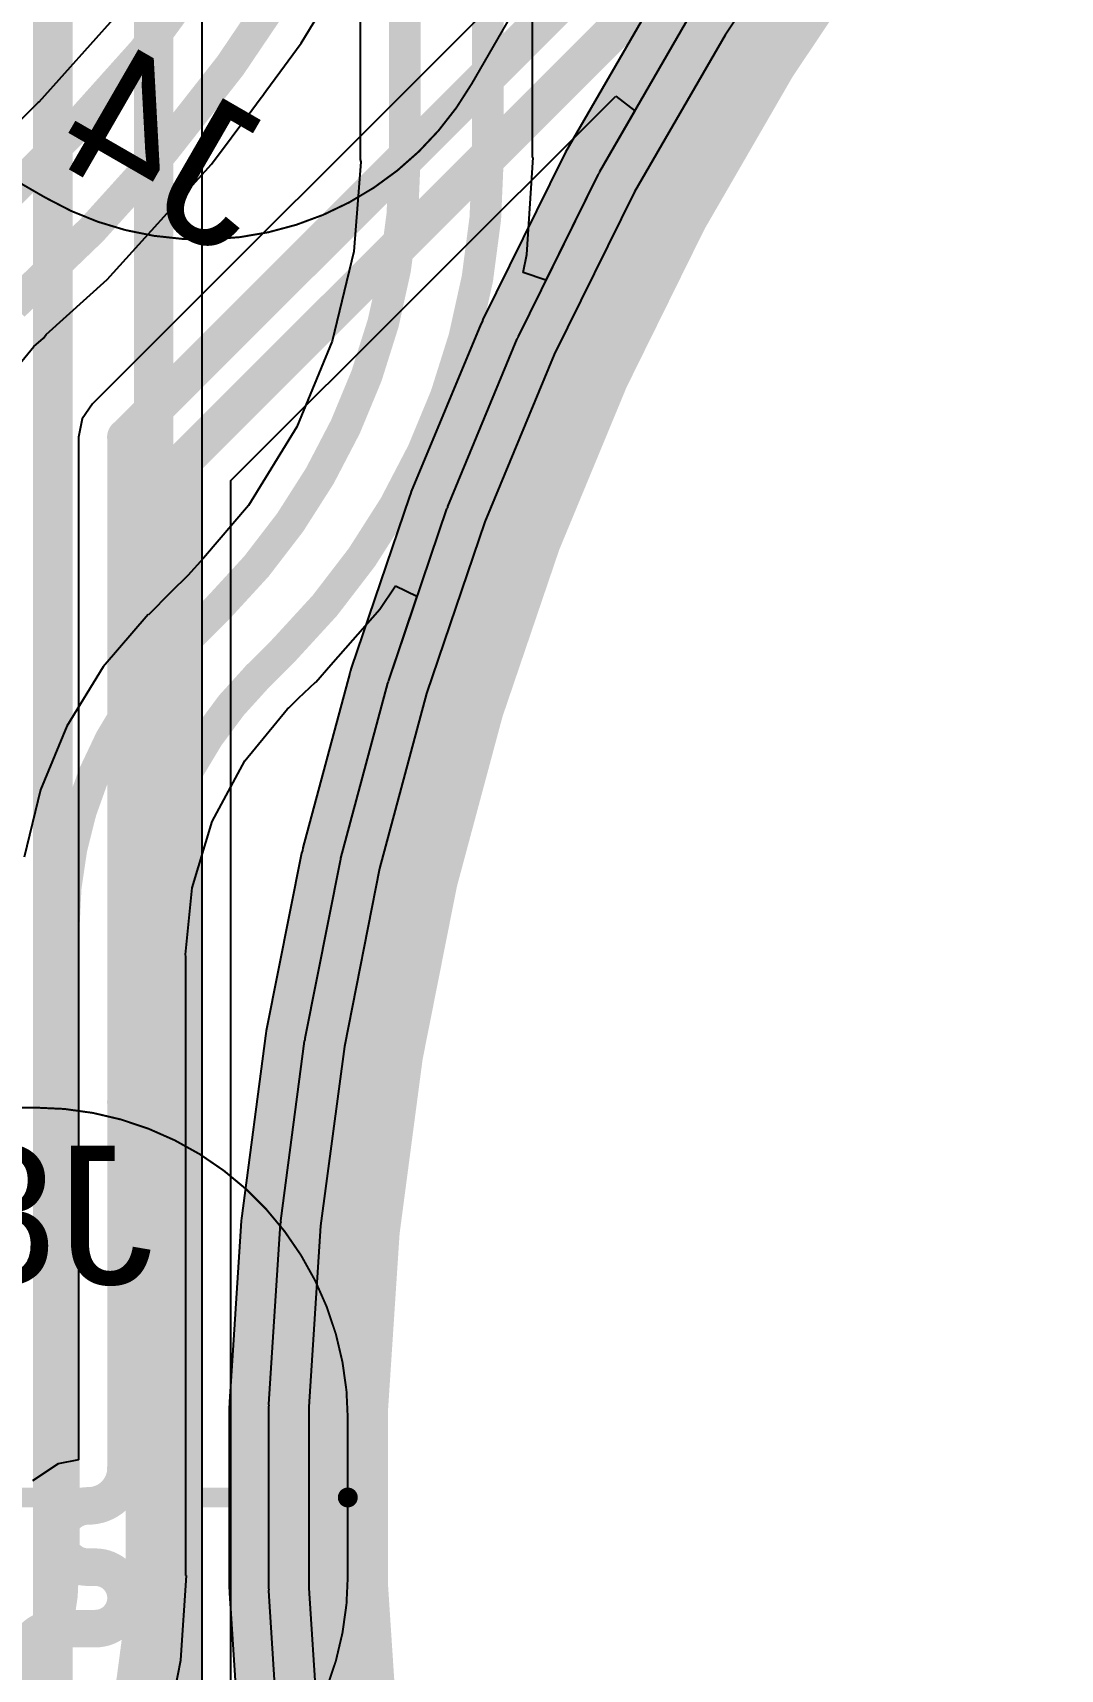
# Model space of a CAD drawing. Header units: inches. Extents: x -30 to 282, y -86 to 78.
# Drawn here: x -9.42 to -2.83, y -46.35 to -35.86 of the extents above; entities that cross this region are included whole.
import ezdxf

# ---------------------------------------------------------------- set-up
doc = ezdxf.new("R2010")
doc.units = ezdxf.units.IN
for name, color, linetype in [('Board Outline', 216, 'Continuous'), ('Bottom Layer', 5, 'Continuous'), ('Bottom Overlay', 54, 'Continuous'), ('Dimensions', 6, 'Continuous'), ('GND 01', 76, 'Continuous'), ('GND 02', 16, 'Continuous'), ('Multi-Layer', 9, 'Continuous'), ('PWR', 156, 'Continuous'), ('SIG 01', 90, 'Continuous'), ('Top Layer', 1, 'Continuous')]:
    doc.layers.add(name, color=color, linetype=linetype)
doc.styles.add('Arial', font='', dxfattribs={"height": 0.2})
doc.styles.get('Arial').set_extended_font_data('Arial')

msp = doc.modelspace()

# ---------------------------------------------------------------- linework, layer by layer
at = {"layer": 'Board Outline', "const_width": 0.254}
msp.add_lwpolyline([(37.495, -16.446, -2.502525), (-17.293, -16.446)], format="xyb", dxfattribs=at)
at = {"layer": 'Board Outline'}
for points, const_width in [([(27.86, -45.25, 1), (-7.659, -45.25, 1)], 0.254), ([(-7.722, -45.25, 1), (-7.595, -45.25, 1)], 0.127)]:
    msp.add_lwpolyline(points, format="xyb", close=True, dxfattribs=dict(at, const_width=const_width))
at = {"layer": 'Bottom Layer'}
for p, q in [((-7.697, -35.925), (-7.225, -35.137)), ((-6.047, -35.248), (-9.035, -38.236)), ((-8.886, -35.75), (-9.379, -36.302)), ((-7.834, -36.109), (-7.697, -35.925)), ((-7.925, -36.232), (-7.834, -36.109)), ((-9.383, -36.305), (-10.463, -37.385)), ((-9.379, -36.302), (-9.383, -36.305)), ((-8.148, -38.729), (-5.682, -36.264)), ((-8.015, -36.354), (-7.955, -36.272)), ((-7.955, -36.272), (-7.949, -36.268)), ((-7.949, -36.268), (-7.925, -36.232)), ((-5.682, -36.264), (-5.56, -36.357)), ((-8.272, -36.7), (-8.015, -36.354)), ((-8.015, -36.354), (-8.015, -36.354)), ((-5.56, -36.357), (-5.786, -36.749)), ((-8.942, -37.439), (-8.272, -36.7)), ((-5.794, -36.764), (-6.308, -37.806)), ((-5.789, -36.757), (-5.794, -36.764)), ((-5.786, -36.749), (-5.789, -36.757)), ((-9.332, -37.792), (-8.942, -37.439)), ((-9.613, -38.117), (-9.411, -37.87)), ((-9.411, -37.87), (-9.349, -37.815)), ((-9.349, -37.815), (-9.332, -37.792)), ((-6.315, -37.821), (-6.76, -38.895)), ((-6.31, -37.814), (-6.315, -37.821)), ((-6.308, -37.806), (-6.31, -37.814)), ((-9.035, -38.236), (-9.101, -38.334)), ((-9.101, -38.334), (-9.125, -38.451)), ((-9.125, -38.451), (-9.125, -42.714)), ((-8.148, -56.399), (-8.148, -38.729)), ((-6.766, -38.911), (-7.139, -40.011)), ((-6.761, -38.904), (-6.766, -38.911)), ((-6.76, -38.895), (-6.761, -38.904)), ((-7.144, -40.028), (-7.445, -41.15)), ((-7.14, -40.02), (-7.144, -40.028)), ((-7.139, -40.011), (-7.14, -40.02)), ((-7.449, -41.167), (-7.675, -42.307)), ((-7.445, -41.159), (-7.449, -41.167)), ((-7.445, -41.15), (-7.445, -41.159)), ((-7.678, -42.323), (-7.83, -43.475)), ((-7.675, -42.315), (-7.678, -42.323)), ((-7.675, -42.307), (-7.675, -42.315)), ((-9.125, -42.714), (-9.125, -45.008)), ((-7.832, -43.492), (-7.908, -44.652)), ((-7.829, -43.484), (-7.832, -43.492)), ((-7.83, -43.475), (-7.829, -43.484)), ((-7.908, -44.652), (-7.906, -44.661)), ((-7.906, -44.661), (-7.908, -44.669)), ((-7.908, -44.669), (-7.908, -45.831)), ((-9.125, -45.008), (-9.255, -45.034)), ((-9.255, -45.034), (-9.419, -45.143)), ((-7.908, -45.831), (-7.906, -45.839)), ((-7.906, -45.839), (-7.908, -45.848)), ((-7.908, -45.848), (-7.832, -47.008))]:
    msp.add_line(p, q, dxfattribs=at)
for points, const_width in [([(-7.065, -31.351, -0.197286), (-9.182, -36.506)], 0.203), ([(-7.167, -34.35, -0.054747), (-8.151, -36.067)], 0.203), ([(-8.151, -36.067, -0.052531), (-9.539, -37.603)], 0.203), ([(-8.82, -45.062, -0.414214), (-9.062, -45.304)], 0.241), ([(-9.062, -45.697, -1), (-9.062, -45.304)], 0.241), ([(-9.017, -45.697, -1), (-9.017, -46.091)], 0.241), ([(-9.272, -46.485, -1), (-9.272, -46.091)], 0.241)]:
    msp.add_lwpolyline(points, format="xyb", dxfattribs=dict(at, const_width=const_width))
for points, const_width in [([(-8.82, -38.451), (-5.832, -35.463)], 0.241), ([(-8.452, -38.603), (-5.57, -35.722)], 0.241), ([(-10.262, -37.586), (-9.182, -36.506)], 0.203), ([(-8.82, -42.714), (-8.82, -38.451)], 0.241), ([(-8.452, -56.525), (-8.452, -38.603)], 0.241), ([(-8.82, -45.062), (-8.82, -42.714)], 0.241), ([(-9.062, -45.304), (-9.062, -45.304)], 0.241), ([(-9.062, -45.697), (-9.017, -45.697)], 0.241), ([(-9.272, -46.091), (-9.017, -46.091)], 0.241)]:
    msp.add_lwpolyline(points, dxfattribs=dict(at, const_width=const_width))
for points, const_width in [([(-8.202, -36.067, 1), (-8.1, -36.067, 1)], 0.101), ([(-8.202, -36.067, 1), (-8.1, -36.067, 1)], 0.101), ([(-9.233, -36.506, 1), (-9.131, -36.506, 1)], 0.102), ([(-9.233, -36.506, 1), (-9.131, -36.506, 1)], 0.102), ([(-8.881, -38.451, 1), (-8.76, -38.451, 1)], 0.121), ([(-8.881, -38.451, 1), (-8.76, -38.451, 1)], 0.121), ([(-8.512, -38.603, 1), (-8.392, -38.603, 1)], 0.121), ([(-8.512, -38.603, 1), (-8.392, -38.603, 1)], 0.121), ([(-8.881, -42.714, 1), (-8.76, -42.714, 1)], 0.121), ([(-8.881, -42.714, 1), (-8.76, -42.714, 1)], 0.121), ([(-8.881, -45.062, 1), (-8.76, -45.062, 1)], 0.121), ([(-8.881, -45.062, 1), (-8.76, -45.062, 1)], 0.121), ([(-9.122, -45.304, 1), (-9.001, -45.304, 1)], 0.121), ([(-9.122, -45.304, 1), (-9.001, -45.304, 1)], 0.121), ([(-9.122, -45.304, 1), (-9.001, -45.304, 1)], 0.121), ([(-9.122, -45.304, 1), (-9.001, -45.304, 1)], 0.121), ([(-9.122, -45.697, 1), (-9.001, -45.697, 1)], 0.121), ([(-9.122, -45.697, 1), (-9.001, -45.697, 1)], 0.121), ([(-9.077, -45.697, 1), (-8.957, -45.697, 1)], 0.121), ([(-9.077, -45.697, 1), (-8.957, -45.697, 1)], 0.121), ([(-9.332, -46.091, 1), (-9.211, -46.091, 1)], 0.121), ([(-9.332, -46.091, 1), (-9.211, -46.091, 1)], 0.121), ([(-9.077, -46.091, 1), (-8.957, -46.091, 1)], 0.121), ([(-9.077, -46.091, 1), (-8.957, -46.091, 1)], 0.121)]:
    msp.add_lwpolyline(points, format="xyb", close=True, dxfattribs=dict(at, const_width=const_width))
at = {"layer": 'Dimensions'}
for points, const_width in [([(-23.192, -28.915), (-9.336, -36.915)], 0.0127), ([(-6.604, -36.183), (-6.104, -35.317)], 0.0127), ([(-25.399, -42.75), (-9.399, -42.75)], 0.0127), ([(-7.399, -45.75), (-7.399, -44.75)], 0.0127), ([(-27.399, -45.25), (-7.399, -45.25)], 0.127)]:
    msp.add_lwpolyline(points, dxfattribs=dict(at, const_width=const_width))
at = {"layer": 'Dimensions', "const_width": 0.0127}
for points in [[(-6.604, -36.183, -0.414214), (-9.336, -36.915)], [(-9.399, -42.75, -0.414214), (-7.399, -44.75)], [(-7.399, -45.75, -0.414214), (-9.399, -47.75)]]:
    msp.add_lwpolyline(points, format="xyb", dxfattribs=at)
at = {"layer": 'Dimensions'}
for points, const_width in [([(-6.607, -36.183, 1), (-6.6, -36.183, 1)], 0.00635), ([(-6.607, -36.183, 1), (-6.6, -36.183, 1)], 0.00635), ([(-9.339, -36.915, 1), (-9.332, -36.915, 1)], 0.00635), ([(-9.339, -36.915, 1), (-9.332, -36.915, 1)], 0.00635), ([(-9.402, -42.75, 1), (-9.396, -42.75, 1)], 0.00635), ([(-9.402, -42.75, 1), (-9.396, -42.75, 1)], 0.00635), ([(-7.402, -44.75, 1), (-7.396, -44.75, 1)], 0.00635), ([(-7.402, -44.75, 1), (-7.396, -44.75, 1)], 0.00635), ([(-7.431, -45.25, 1), (-7.367, -45.25, 1)], 0.0635), ([(-7.402, -45.75, 1), (-7.396, -45.75, 1)], 0.00635), ([(-7.402, -45.75, 1), (-7.396, -45.75, 1)], 0.00635)]:
    msp.add_lwpolyline(points, format="xyb", close=True, dxfattribs=dict(at, const_width=const_width))
at = {"layer": 'GND 01'}
for p, q in [((-5.423, -35.617), (-6.004, -36.623)), ((-6.004, -36.623), (-6.011, -36.638)), ((-6.019, -36.652), (-6.533, -37.695)), ((-6.011, -36.638), (-6.019, -36.652)), ((-6.547, -37.725), (-6.992, -38.799)), ((-6.539, -37.71), (-6.547, -37.725)), ((-6.533, -37.695), (-6.539, -37.71)), ((-6.997, -38.815), (-7.004, -38.83)), ((-6.992, -38.799), (-6.997, -38.815)), ((-7.004, -38.83), (-7.377, -39.931)), ((-7.387, -39.963), (-7.688, -41.085)), ((-7.381, -39.947), (-7.387, -39.963)), ((-7.377, -39.931), (-7.381, -39.947)), ((-7.695, -41.118), (-7.922, -42.257)), ((-7.69, -41.102), (-7.695, -41.118)), ((-7.688, -41.085), (-7.69, -41.102)), ((-7.927, -42.29), (-8.079, -43.443)), ((-7.924, -42.274), (-7.927, -42.29)), ((-7.922, -42.257), (-7.924, -42.274)), ((-8.079, -43.443), (-8.08, -43.459)), ((-8.082, -43.476), (-8.158, -44.636)), ((-8.08, -43.459), (-8.082, -43.476)), ((-8.158, -44.652), (-8.16, -44.669)), ((-8.16, -44.669), (-8.16, -45.25)), ((-8.158, -44.636), (-8.158, -44.652)), ((-8.16, -45.25), (-8.16, -45.831)), ((-8.16, -45.831), (-8.158, -45.848)), ((-8.158, -45.848), (-8.158, -45.864)), ((-8.158, -45.864), (-8.082, -47.024))]:
    msp.add_line(p, q, dxfattribs=at)
at = {"layer": 'GND 01', "const_width": 1.016}
for points in [[(-4.981, -35.872), (-4.335, -34.905)], [(-5.562, -36.878), (-4.981, -35.872)], [(-6.076, -37.921), (-5.562, -36.878)], [(-6.52, -38.994), (-6.076, -37.921)], [(-6.894, -40.095), (-6.52, -38.994)], [(-7.195, -41.217), (-6.894, -40.095)], [(-7.421, -42.357), (-7.195, -41.217)], [(-7.573, -43.509), (-7.421, -42.357)], [(-7.649, -44.669), (-7.573, -43.509)], [(-7.649, -45.25), (-7.649, -44.669)], [(-7.649, -45.831), (-7.649, -45.25)], [(-7.649, -45.831), (-7.573, -46.991)]]:
    msp.add_lwpolyline(points, dxfattribs=at)
at = {"layer": 'GND 01', "const_width": 0.508}
for points in [[(-5.235, -35.872, 1), (-4.727, -35.872, 1)], [(-5.235, -35.872, 1), (-4.727, -35.872, 1)], [(-5.816, -36.878, 1), (-5.308, -36.878, 1)], [(-5.816, -36.878, 1), (-5.308, -36.878, 1)], [(-6.33, -37.921, 1), (-5.822, -37.921, 1)], [(-6.33, -37.921, 1), (-5.822, -37.921, 1)], [(-6.774, -38.994, 1), (-6.266, -38.994, 1)], [(-6.774, -38.994, 1), (-6.266, -38.994, 1)], [(-7.148, -40.095, 1), (-6.64, -40.095, 1)], [(-7.148, -40.095, 1), (-6.64, -40.095, 1)], [(-7.449, -41.217, 1), (-6.941, -41.217, 1)], [(-7.449, -41.217, 1), (-6.941, -41.217, 1)], [(-7.675, -42.357, 1), (-7.167, -42.357, 1)], [(-7.675, -42.357, 1), (-7.167, -42.357, 1)], [(-7.827, -43.509, 1), (-7.319, -43.509, 1)], [(-7.827, -43.509, 1), (-7.319, -43.509, 1)], [(-7.903, -44.669, 1), (-7.395, -44.669, 1)], [(-7.903, -44.669, 1), (-7.395, -44.669, 1)], [(-7.903, -45.25, 1), (-7.395, -45.25, 1)], [(-7.903, -45.25, 1), (-7.395, -45.25, 1)], [(-7.903, -45.831, 1), (-7.395, -45.831, 1)], [(-7.903, -45.831, 1), (-7.395, -45.831, 1)]]:
    msp.add_lwpolyline(points, format="xyb", close=True, dxfattribs=at)
at = {"layer": 'GND 02'}
for p, q in [((-5.423, -35.617), (-6.004, -36.623)), ((-6.004, -36.623), (-6.011, -36.638)), ((-6.019, -36.652), (-6.533, -37.695)), ((-6.011, -36.638), (-6.019, -36.652)), ((-6.547, -37.725), (-6.992, -38.799)), ((-6.539, -37.71), (-6.547, -37.725)), ((-6.533, -37.695), (-6.539, -37.71)), ((-6.997, -38.815), (-7.004, -38.83)), ((-6.992, -38.799), (-6.997, -38.815)), ((-7.004, -38.83), (-7.377, -39.931)), ((-7.387, -39.963), (-7.688, -41.085)), ((-7.381, -39.947), (-7.387, -39.963)), ((-7.377, -39.931), (-7.381, -39.947)), ((-7.695, -41.118), (-7.922, -42.257)), ((-7.69, -41.102), (-7.695, -41.118)), ((-7.688, -41.085), (-7.69, -41.102)), ((-7.927, -42.29), (-8.079, -43.443)), ((-7.924, -42.274), (-7.927, -42.29)), ((-7.922, -42.257), (-7.924, -42.274)), ((-8.079, -43.443), (-8.08, -43.459)), ((-8.082, -43.476), (-8.158, -44.636)), ((-8.08, -43.459), (-8.082, -43.476)), ((-8.158, -44.652), (-8.16, -44.669)), ((-8.16, -44.669), (-8.16, -45.25)), ((-8.158, -44.636), (-8.158, -44.652)), ((-8.16, -45.25), (-8.16, -45.831)), ((-8.16, -45.831), (-8.158, -45.848)), ((-8.158, -45.848), (-8.158, -45.864)), ((-8.158, -45.864), (-8.082, -47.024))]:
    msp.add_line(p, q, dxfattribs=at)
at = {"layer": 'GND 02', "const_width": 1.016}
for points in [[(-4.981, -35.872), (-4.335, -34.905)], [(-5.562, -36.878), (-4.981, -35.872)], [(-6.076, -37.921), (-5.562, -36.878)], [(-6.52, -38.994), (-6.076, -37.921)], [(-6.894, -40.095), (-6.52, -38.994)], [(-7.195, -41.217), (-6.894, -40.095)], [(-7.421, -42.357), (-7.195, -41.217)], [(-7.573, -43.509), (-7.421, -42.357)], [(-7.649, -44.669), (-7.573, -43.509)], [(-7.649, -45.25), (-7.649, -44.669)], [(-7.649, -45.831), (-7.649, -45.25)], [(-7.649, -45.831), (-7.573, -46.991)]]:
    msp.add_lwpolyline(points, dxfattribs=at)
at = {"layer": 'GND 02', "const_width": 0.508}
for points in [[(-5.235, -35.872, 1), (-4.727, -35.872, 1)], [(-5.235, -35.872, 1), (-4.727, -35.872, 1)], [(-5.816, -36.878, 1), (-5.308, -36.878, 1)], [(-5.816, -36.878, 1), (-5.308, -36.878, 1)], [(-6.33, -37.921, 1), (-5.822, -37.921, 1)], [(-6.33, -37.921, 1), (-5.822, -37.921, 1)], [(-6.774, -38.994, 1), (-6.266, -38.994, 1)], [(-6.774, -38.994, 1), (-6.266, -38.994, 1)], [(-7.148, -40.095, 1), (-6.64, -40.095, 1)], [(-7.148, -40.095, 1), (-6.64, -40.095, 1)], [(-7.449, -41.217, 1), (-6.941, -41.217, 1)], [(-7.449, -41.217, 1), (-6.941, -41.217, 1)], [(-7.675, -42.357, 1), (-7.167, -42.357, 1)], [(-7.675, -42.357, 1), (-7.167, -42.357, 1)], [(-7.827, -43.509, 1), (-7.319, -43.509, 1)], [(-7.827, -43.509, 1), (-7.319, -43.509, 1)], [(-7.903, -44.669, 1), (-7.395, -44.669, 1)], [(-7.903, -44.669, 1), (-7.395, -44.669, 1)], [(-7.903, -45.25, 1), (-7.395, -45.25, 1)], [(-7.903, -45.25, 1), (-7.395, -45.25, 1)], [(-7.903, -45.831, 1), (-7.395, -45.831, 1)], [(-7.903, -45.831, 1), (-7.395, -45.831, 1)]]:
    msp.add_lwpolyline(points, format="xyb", close=True, dxfattribs=at)
at = {"layer": 'Multi-Layer'}
for p, q in [((-4.335, -34.905), (-4.981, -35.872)), ((-4.981, -35.872), (-5.562, -36.878)), ((-5.562, -36.878), (-6.076, -37.921)), ((-6.076, -37.921), (-6.52, -38.994)), ((-6.52, -38.994), (-6.894, -40.095)), ((-6.894, -40.095), (-7.195, -41.217)), ((-7.195, -41.217), (-7.421, -42.357)), ((-7.421, -42.357), (-7.573, -43.509)), ((-7.573, -43.509), (-7.649, -44.669)), ((-7.649, -44.669), (-7.649, -45.25)), ((-7.649, -45.25), (-7.649, -45.25)), ((-7.649, -45.25), (-7.649, -45.831)), ((-7.649, -45.831), (-7.573, -46.991))]:
    msp.add_line(p, q, dxfattribs=at)
at = {"layer": 'PWR'}
for p, q in [((-5.205, -35.742), (-5.786, -36.749)), ((-5.794, -36.764), (-6.308, -37.806)), ((-5.789, -36.757), (-5.794, -36.764)), ((-5.786, -36.749), (-5.789, -36.757)), ((-6.315, -37.821), (-6.76, -38.895)), ((-6.31, -37.814), (-6.315, -37.821)), ((-6.308, -37.806), (-6.31, -37.814)), ((-6.766, -38.911), (-7.139, -40.011)), ((-6.761, -38.904), (-6.766, -38.911)), ((-6.76, -38.895), (-6.761, -38.904)), ((-7.144, -40.028), (-7.445, -41.15)), ((-7.14, -40.02), (-7.144, -40.028)), ((-7.139, -40.011), (-7.14, -40.02)), ((-7.449, -41.167), (-7.675, -42.307)), ((-7.445, -41.159), (-7.449, -41.167)), ((-7.445, -41.15), (-7.445, -41.159)), ((-7.678, -42.323), (-7.83, -43.475)), ((-7.675, -42.315), (-7.678, -42.323)), ((-7.675, -42.307), (-7.675, -42.315)), ((-7.832, -43.492), (-7.908, -44.652)), ((-7.829, -43.484), (-7.832, -43.492)), ((-7.83, -43.475), (-7.829, -43.484)), ((-7.908, -44.652), (-7.906, -44.661)), ((-7.906, -44.661), (-7.908, -44.669)), ((-7.908, -44.669), (-7.908, -45.831)), ((-7.908, -45.831), (-7.906, -45.839)), ((-7.906, -45.839), (-7.908, -45.848)), ((-7.908, -45.848), (-7.832, -47.008))]:
    msp.add_line(p, q, dxfattribs=at)
at = {"layer": 'SIG 01'}
for p, q in [((-8.332, -56.108), (-8.332, -33.366)), ((-5.205, -35.742), (-5.786, -36.749)), ((-5.794, -36.764), (-6.308, -37.806)), ((-5.789, -36.757), (-5.794, -36.764)), ((-5.786, -36.749), (-5.789, -36.757)), ((-6.315, -37.821), (-6.76, -38.895)), ((-6.31, -37.814), (-6.315, -37.821)), ((-6.308, -37.806), (-6.31, -37.814)), ((-6.766, -38.911), (-7.139, -40.011)), ((-6.761, -38.904), (-6.766, -38.911)), ((-6.76, -38.895), (-6.761, -38.904)), ((-7.144, -40.028), (-7.445, -41.15)), ((-7.14, -40.02), (-7.144, -40.028)), ((-7.139, -40.011), (-7.14, -40.02)), ((-7.449, -41.167), (-7.675, -42.307)), ((-7.445, -41.159), (-7.449, -41.167)), ((-7.445, -41.15), (-7.445, -41.159)), ((-7.678, -42.323), (-7.83, -43.475)), ((-7.675, -42.315), (-7.678, -42.323)), ((-7.675, -42.307), (-7.675, -42.315)), ((-7.832, -43.492), (-7.908, -44.652)), ((-7.829, -43.484), (-7.832, -43.492)), ((-7.83, -43.475), (-7.829, -43.484)), ((-7.908, -44.652), (-7.906, -44.661)), ((-7.906, -44.661), (-7.908, -44.669)), ((-7.908, -44.669), (-7.908, -45.831)), ((-7.908, -45.831), (-7.906, -45.839)), ((-7.906, -45.839), (-7.908, -45.848)), ((-7.908, -45.848), (-7.832, -47.008))]:
    msp.add_line(p, q, dxfattribs=at)
at = {"layer": 'SIG 01', "const_width": 0.254}
for points in [[(-8.643, -56.108), (-8.643, -33.016)], [(-9.29, -56.479), (-9.29, -33.371)]]:
    msp.add_lwpolyline(points, dxfattribs=at)
at = {"layer": 'Top Layer'}
for p, q in [((-6.216, -36.658), (-6.216, -32.319)), ((-7.319, -33.442), (-7.319, -36.669)), ((-5.205, -35.742), (-5.786, -36.749)), ((-7.316, -36.685), (-7.361, -37.26)), ((-7.319, -36.669), (-7.316, -36.685)), ((-6.252, -37.279), (-6.211, -36.658)), ((-6.211, -36.658), (-6.216, -36.658)), ((-5.794, -36.764), (-6.13, -37.444)), ((-5.789, -36.757), (-5.794, -36.764)), ((-5.786, -36.749), (-5.789, -36.757)), ((-7.361, -37.26), (-7.5, -37.836)), ((-6.275, -37.395), (-6.252, -37.279)), ((-6.13, -37.444), (-6.275, -37.395)), ((-7.5, -37.836), (-7.726, -38.384)), ((-7.726, -38.384), (-8.036, -38.889)), ((-8.036, -38.889), (-8.324, -39.226)), ((-8.324, -39.226), (-8.424, -39.337)), ((-8.424, -39.337), (-8.532, -39.445)), ((-8.424, -39.337), (-8.424, -39.337)), ((-8.424, -39.337), (-8.424, -39.337)), ((-8.532, -39.445), (-8.676, -39.589)), ((-7.194, -39.553), (-7.093, -39.403)), ((-7.093, -39.403), (-6.956, -39.471)), ((-7.507, -39.91), (-7.194, -39.553)), ((-6.956, -39.471), (-7.139, -40.011)), ((-8.679, -39.587), (-8.967, -39.924)), ((-8.676, -39.589), (-8.679, -39.587)), ((-8.967, -39.924), (-9.199, -40.303)), ((-7.604, -40.021), (-7.507, -39.91)), ((-7.714, -40.124), (-7.605, -40.021)), ((-7.605, -40.021), (-7.604, -40.021)), ((-7.144, -40.028), (-7.445, -41.15)), ((-7.14, -40.02), (-7.144, -40.028)), ((-7.139, -40.011), (-7.14, -40.02)), ((-8.059, -40.526), (-7.786, -40.193)), ((-7.786, -40.193), (-7.776, -40.186)), ((-7.776, -40.186), (-7.714, -40.124)), ((-9.199, -40.303), (-9.368, -40.713)), ((-8.268, -40.916), (-8.059, -40.526)), ((-9.368, -40.713), (-9.472, -41.144)), ((-8.397, -41.34), (-8.268, -40.916)), ((-7.449, -41.167), (-7.675, -42.307)), ((-7.445, -41.159), (-7.449, -41.167)), ((-7.445, -41.15), (-7.445, -41.159)), ((-8.439, -41.768), (-8.397, -41.34)), ((-8.436, -41.781), (-8.439, -41.768)), ((-8.436, -45.751), (-8.436, -41.781)), ((-7.678, -42.323), (-7.83, -43.475)), ((-7.675, -42.315), (-7.678, -42.323)), ((-7.675, -42.307), (-7.675, -42.315)), ((-7.832, -43.492), (-7.908, -44.652)), ((-7.829, -43.484), (-7.832, -43.492)), ((-7.83, -43.475), (-7.829, -43.484)), ((-7.908, -44.652), (-7.906, -44.661)), ((-7.906, -44.661), (-7.908, -44.669)), ((-7.908, -44.669), (-7.908, -45.831)), ((-8.469, -46.293), (-8.433, -45.751)), ((-8.433, -45.751), (-8.436, -45.751)), ((-7.908, -45.831), (-7.906, -45.839)), ((-7.906, -45.839), (-7.908, -45.848)), ((-7.908, -45.848), (-7.832, -47.008)), ((-8.575, -46.827), (-8.469, -46.293))]:
    msp.add_line(p, q, dxfattribs=at)
at = {"layer": 'Top Layer', "const_width": 0.203}
for points in [[(-6.501, -36.658), (-6.501, -32.319)], [(-7.034, -36.669), (-7.034, -33.063)], [(-8.475, -39.79), (-8.223, -39.539)], [(-7.977, -39.985), (-7.809, -39.817)], [(-9.219, -45.63), (-9.219, -41.587)], [(-8.721, -45.751), (-8.721, -41.781)]]:
    msp.add_lwpolyline(points, dxfattribs=at)
for points in [[(-7.034, -36.669, -0.198928), (-8.223, -39.539)], [(-6.501, -36.658, -0.198951), (-7.809, -39.817)], [(-9.219, -41.587, -0.198912), (-8.475, -39.79)], [(-8.721, -41.781, -0.198912), (-7.977, -39.985)], [(-9.219, -45.63, -0.198912), (-9.963, -47.426)], [(-8.721, -45.751, -0.198937), (-9.855, -48.487)]]:
    msp.add_lwpolyline(points, format="xyb", dxfattribs=at)
at = {"layer": 'Top Layer', "const_width": 0.102}
for points in [[(-7.085, -36.669, 1), (-6.984, -36.669, 1)], [(-7.085, -36.669, 1), (-6.984, -36.669, 1)], [(-6.552, -36.658, 1), (-6.45, -36.658, 1)], [(-6.552, -36.658, 1), (-6.45, -36.658, 1)], [(-8.274, -39.539, 1), (-8.172, -39.539, 1)], [(-8.274, -39.539, 1), (-8.172, -39.539, 1)], [(-8.526, -39.79, 1), (-8.424, -39.79, 1)], [(-8.526, -39.79, 1), (-8.424, -39.79, 1)], [(-7.86, -39.817, 1), (-7.759, -39.817, 1)], [(-7.86, -39.817, 1), (-7.759, -39.817, 1)], [(-8.028, -39.985, 1), (-7.926, -39.985, 1)], [(-8.028, -39.985, 1), (-7.926, -39.985, 1)], [(-9.27, -41.587, 1), (-9.168, -41.587, 1)], [(-9.27, -41.587, 1), (-9.168, -41.587, 1)], [(-8.772, -41.781, 1), (-8.67, -41.781, 1)], [(-8.772, -41.781, 1), (-8.67, -41.781, 1)], [(-9.27, -45.63, 1), (-9.168, -45.63, 1)], [(-9.27, -45.63, 1), (-9.168, -45.63, 1)], [(-8.772, -45.751, 1), (-8.67, -45.751, 1)], [(-8.772, -45.751, 1), (-8.67, -45.751, 1)]]:
    msp.add_lwpolyline(points, format="xyb", close=True, dxfattribs=at)

# ---------------------------------------------------------------- texts
at = {"layer": 'Bottom Overlay', "style": 'Arial', "text_generation_flag": 2}
msp.add_text('J4', height=0.889, rotation=330, dxfattribs=at).set_placement((-8.186, -37.311))
msp.add_text('J8', height=0.889, dxfattribs=at).set_placement((-8.644, -43.882))

doc.saveas('drawing.dxf')
